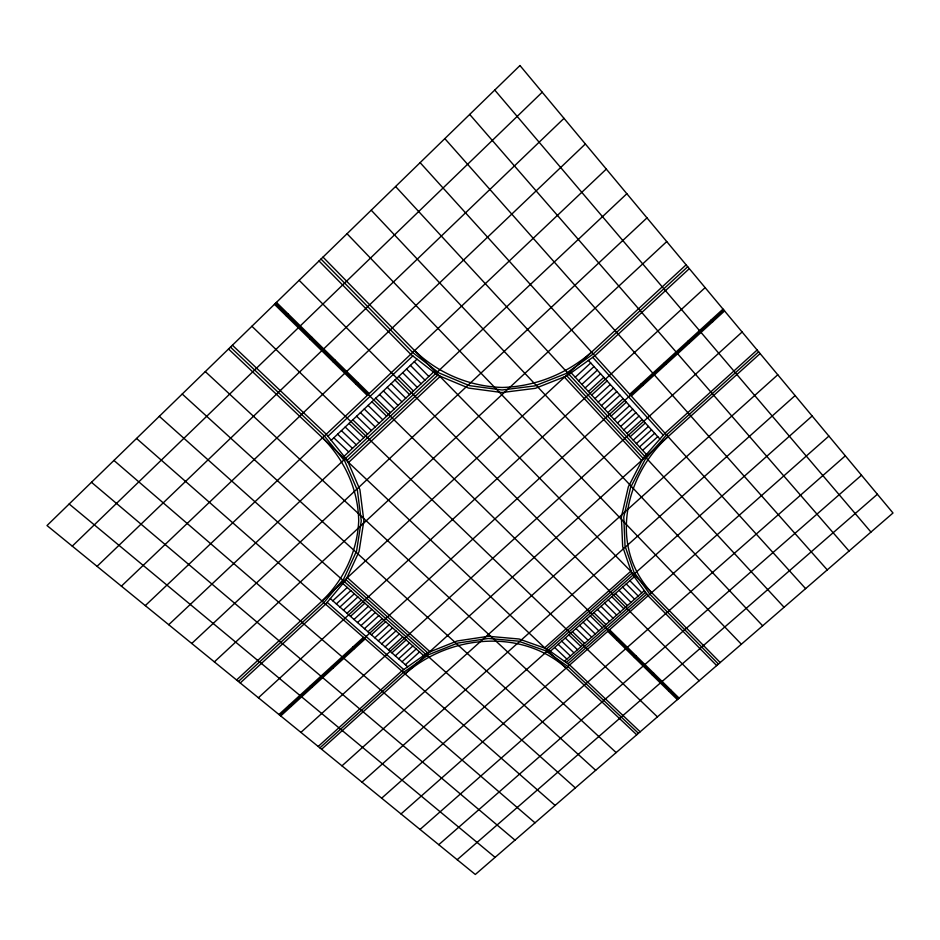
<?xml version="1.0" encoding="UTF-8"?>
<svg xmlns="http://www.w3.org/2000/svg" width="940" height="940" viewBox="0 0 940 940"><rect width="100%" height="100%" fill="white"/><g stroke="black" fill="none" stroke-linecap="round" stroke-linejoin="round"><path stroke-width="1.41" d="M322.032 601.071C343.829 579.851 357.341 551.428 358.704 520.924C358.222 489.446 344.616 459.977 322.49 437.817M668.058 436.642C624.524 475.899 608.721 546.88 651.667 592.588M286.465 316.099L288.427 314.207M72.263 546.14L542.216 92.214M310.118 339.316L312.068 337.437M97.055 566.338L564.012 118.346M333.312 362.076L335.251 360.22M121.389 586.161L585.373 143.973M356.072 384.401L357.999 382.58M145.277 605.618L606.312 169.094M327.919 436.254L412.813 355.907M331.174 440.284L416.984 359.162M344.075 456.264L433.552 372.04M168.73 624.712L626.851 193.722M347.248 460.248L437.699 375.201M348.317 462.727L440.296 376.282M191.748 643.477L646.99 217.88M214.367 661.889L666.742 241.58M236.575 679.984L686.118 264.822M238.408 681.477L323.83 602.634L343.77 578.817L356.577 551.016L361.277 520.889L357.388 490.328L344.886 461.364L324.394 436.031L230.464 347.119M687.716 266.737L593.234 353.957L565.904 373.615L534.884 385.882L502.066 389.994L469.401 385.635L438.945 372.91L412.66 352.453L321.01 259.041M240.241 682.969L325.616 604.209L345.967 579.921L359.033 551.569L363.862 520.842L359.914 489.67L347.189 460.106L326.286 434.233L232.403 345.227M689.314 268.652L594.891 355.778L567.008 375.812L535.389 388.326L501.925 392.532L468.613 388.091L437.547 375.142L410.721 354.286L319.024 260.979M332.807 600.789L347.248 587.465M575.245 377.222L590.72 362.957M336.367 603.927L350.796 590.626M578.558 380.818L594.01 366.577M339.916 607.052L354.333 593.774M581.848 384.389L597.288 370.184M343.453 610.166L357.858 596.923M585.138 387.962L600.554 373.779M346.978 613.28L361.371 600.061M588.417 391.51L603.821 377.363M258.394 697.762L705.129 287.64M350.491 616.37L364.873 603.175M591.683 395.059L607.064 380.947M354.004 619.46L368.363 606.3M594.938 398.595L610.307 384.507M357.505 622.539L371.852 609.402M598.192 402.12L613.538 388.055M360.984 625.617L375.319 612.492M601.424 405.634L616.758 391.604M364.462 628.672L378.785 615.582M604.655 409.135L619.977 395.129M367.928 631.727L382.239 618.661M607.875 412.625L623.173 398.654M278.945 714.506L363.439 637.367M629.73 394.271L723.025 309.096M279.838 715.234L723.8 310.024M280.719 715.951L365.178 638.894M631.316 396.034L724.564 310.952M371.382 634.77L385.682 621.728M611.082 416.103L626.369 402.156M374.825 637.802L389.113 624.795M614.278 419.569L629.553 405.657M378.268 640.833L392.532 627.838M617.474 423.035L632.726 409.147M381.687 643.853L395.94 630.881M620.647 426.478L635.886 412.625M385.106 646.861L399.347 633.913M623.819 429.921L639.036 416.091M388.514 649.857L402.731 636.944M626.98 433.352L642.184 419.546M300.906 732.389L742.118 331.996M391.91 652.842L406.115 639.952M630.129 436.771L645.31 422.988M395.294 655.826L409.488 642.96M633.266 440.179L648.436 426.431M398.666 658.799L412.848 645.956M636.404 443.574L651.549 429.85M402.038 661.76L416.197 648.952M639.517 446.958L654.663 433.27M405.387 664.721L419.546 651.925M642.631 450.331L657.753 436.677M318.19 746.466L401.768 670.972L427.488 652.842L457.134 640.986L488.459 636.274L519.115 639.012L546.833 648.87L569.687 664.991L640.164 731.802M757.135 350.009L664.98 433.234L643.172 458.18L628.331 486.838L621.387 517.024L622.668 546.551L631.845 573.377L648.059 595.772L716.68 665.579M319.906 747.864L403.448 672.441L428.628 654.686L457.663 643.077L488.342 638.46L518.363 641.127L545.529 650.774L567.924 666.542L638.436 733.294M758.615 351.795L666.519 434.938L645.157 459.366L630.599 487.413L623.784 516.988L625.018 545.917L633.983 572.213L649.869 594.174L718.442 664.063M321.609 749.262L760.107 353.581M341.972 765.841L777.768 374.766M361.982 782.15L795.111 395.564M544.424 648.013L631.045 571.038M546.704 648.823L631.798 573.247M381.663 798.178L812.148 416.009M550.288 651.303L634.3 576.761M564.423 661.278L644.335 590.614M566.186 662.512L645.58 592.341M567.936 663.746L646.826 594.057M401.004 813.946L828.892 436.089M616.734 640.14L618.508 638.577M420.039 829.444L845.33 455.818M634.418 657.495L636.18 655.944M438.769 844.696L861.498 475.205M651.808 674.556L653.559 673.016M457.181 859.701L877.384 494.252M668.904 691.335L670.655 689.819M591.589 352.124C566.738 373.862 535.271 386.622 502.207 387.456C469.424 386.457 438.24 373.345 414.611 350.608M405.116 673.909C448.756 635.135 521.089 627.803 566.162 668.093M289.403 704.965L291.165 706.422M69.16 503.993L495.098 857.351M310.4 685.8L312.151 687.269M91.474 482.291L514.991 840.125M331.514 666.519L333.265 668.011M113.94 460.447L535.001 822.817M352.77 647.12L354.509 648.624M327.179 602.34L403.754 669.574M136.547 438.463L555.117 805.404M330.316 598.604L407.725 666.777M342.9 583.587L423.623 655.568M347.107 577.454L430.085 651.796M346.026 579.792L427.63 652.783M159.307 416.314L575.339 787.896M182.219 394.036L595.69 770.295M205.296 371.594L616.147 752.587M228.514 349.01L636.721 734.775M333.818 437.781L348.693 451.917M554.624 647.46L566.89 659.093M337.601 434.198L352.465 448.356M558.172 644.311L570.415 655.979M341.396 430.614L356.248 444.808M561.721 641.162L573.952 652.842M345.191 427.019L360.032 441.248M565.281 638.002L577.501 649.716M251.897 326.262L657.413 716.868M348.998 423.423L363.815 437.676M568.841 634.852L581.038 646.579M352.805 419.828L367.611 434.115M572.401 631.692L584.586 643.442M356.613 416.22L371.406 430.544M575.962 628.519L588.135 640.305M364.25 409.006L379.008 423.388M583.106 622.186L595.243 634.018M360.431 412.613L375.201 426.96M579.534 625.359L591.695 637.167M368.069 405.399L382.815 419.804M586.678 619.014L598.815 630.869M371.899 401.779L386.622 416.209M590.261 615.841L602.375 627.72M375.73 398.149L390.441 412.625M593.845 612.657L605.948 624.559M276.43 302.41L369.209 393.59M609.555 629.777L679.091 698.115M275.443 303.373L678.222 698.866M274.457 304.325L367.293 395.411M607.769 631.351L677.352 699.618M379.572 394.53L394.26 409.029M597.429 609.473L609.519 621.399M383.414 390.899L398.09 405.422M601.013 606.288L613.091 618.238M387.257 387.268L401.909 401.827M604.608 603.104L616.664 615.077M391.099 383.626L405.751 398.219M608.204 599.908L620.247 611.917M394.953 379.983L409.582 394.6M611.811 596.724L623.831 608.744M398.807 376.341L413.424 390.993M615.406 593.516L627.427 605.572M299.143 280.32L699.149 680.748M402.673 372.687L417.266 387.374M619.014 590.32L631.022 602.387M406.538 369.032L421.12 383.743M622.633 587.112L634.618 599.215M410.404 365.378L424.974 380.124M626.24 583.904L638.213 596.03M414.281 361.712L428.828 376.494M629.859 580.697L641.82 592.846M323.007 257.102L720.193 662.536M347.036 233.731L741.366 644.217M371.23 210.208L762.657 625.793M564.235 376.916L641.856 460.718M395.587 186.508L784.066 607.264M566.855 375.882L643.101 458.321M571.179 372.816L646.426 454.455M588.417 360.431L659.904 439.039M420.121 162.643L805.604 588.628M592.729 357.329L663.288 435.173M641.256 383.743L642.843 385.518M444.832 138.627L827.259 569.887M664.439 362.593L666.014 364.379M469.706 114.433L849.043 551.028M687.763 341.291L689.326 343.112M494.746 90.064L870.957 532.063M711.239 319.87L712.779 321.703M519.973 65.53L47 525.554L475.311 874.47L893 512.993L519.973 65.53"/></g></svg>
